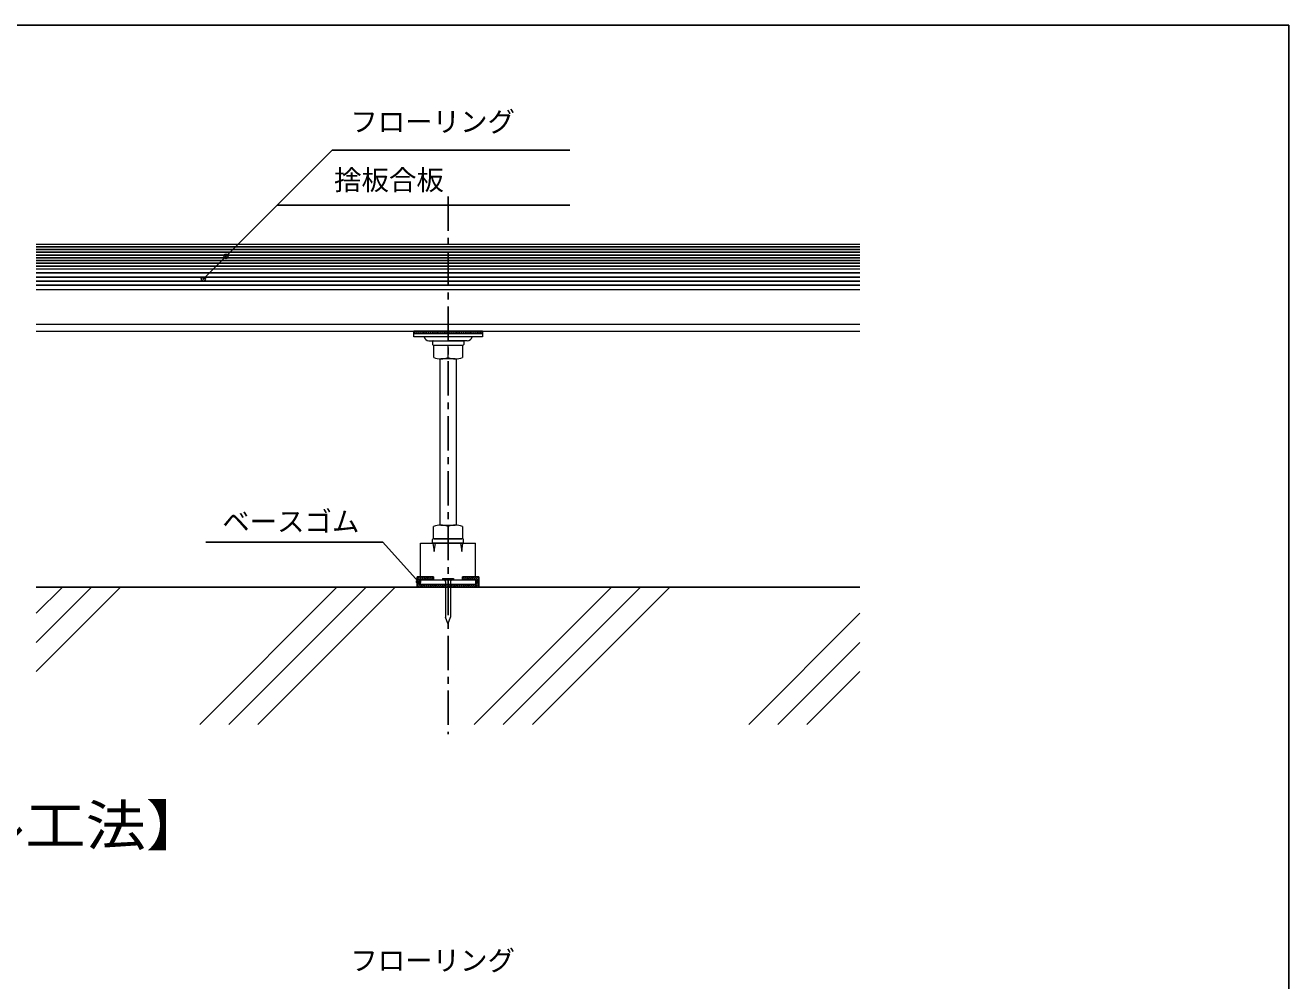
# Model space of a CAD drawing. Units: millimetres, scale not verified. Extents: x -1033 to 1029, y -737 to 700.
# Drawn here: x 109 to 1029, y 4 to 700 of the extents above; entities that cross this region are included whole.
import ezdxf
from ezdxf.enums import TextEntityAlignment as Align

# ---------------------------------------------------------------- set-up
doc = ezdxf.new("R2010")
doc.units = ezdxf.units.MM
doc.header["$LTSCALE"] = 5
doc.header["$PDMODE"] = 32
doc.header["$PDSIZE"] = 3
doc.linetypes.add('CHAIN1', pattern=[8, 5, -1, 1, -1])
for name, color, linetype in [('0-0_中心線', 4, 'CHAIN1'), ('0-2_太線１', 3, 'Continuous'), ('0-4_細線', 4, 'Continuous'), ('0-6_文字', 7, 'Continuous'), ('F-1_中線', 7, 'Continuous')]:
    doc.layers.add(name, color=color, linetype=linetype)
doc.layers.add('0-1_中線', color=7, linetype='Continuous', lineweight=18)
doc.styles.add('ＭＳ ゴシック', font='')
doc.styles.get('ＭＳ ゴシック').set_extended_font_data('MS Gothic')

msp = doc.modelspace()

# ---------------------------------------------------------------- linework, layer by layer
at = {"layer": '0-0_中心線'}
msp.add_line((416.828, 575.119), (416.828, 183.268), dxfattribs=at)
at = {"layer": '0-0_中心線', "color": 7, "linetype": 'Continuous'}
msp.add_line((116.828, 290.519), (716.828, 290.519), dxfattribs=at)
at = {"layer": '0-1_中線'}
for p, q in [((116.828, 540.519), (716.828, 540.519)), ((116.828, 522.519), (716.828, 522.519)), ((116.828, 507.519), (716.828, 507.519)), ((116.828, 482.119), (716.828, 482.119)), ((116.828, 477.119), (716.828, 477.119)), ((441.889, 475.119), (391.889, 475.119)), ((391.889, 472.819), (391.889, 475.119)), ((441.889, 472.819), (391.889, 472.819)), ((402.889, 470.119), (416.889, 470.119)), ((405.539, 469.619), (405.539, 467.419)), ((406.039, 470.119), (427.739, 470.119)), ((430.889, 470.119), (416.889, 470.119)), ((428.239, 469.619), (428.239, 467.419)), ((441.889, 475.119), (441.889, 472.819)), ((406.039, 466.919), (427.739, 466.919)), ((406.389, 457.856), (406.389, 466.919)), ((416.889, 457.856), (416.889, 466.919)), ((427.389, 466.919), (427.389, 457.856)), ((410.828, 456.919), (410.828, 335.7)), ((422.139, 456.919), (411.639, 456.919)), ((422.828, 456.919), (422.828, 335.719)), ((406.328, 325.719), (406.328, 334.781)), ((411.578, 335.719), (422.078, 335.719)), ((416.828, 334.781), (416.828, 325.719)), ((427.328, 334.781), (427.328, 325.719)), ((405.478, 323.019), (405.478, 325.219)), ((427.678, 325.719), (405.978, 325.719)), ((427.678, 322.519), (405.978, 322.519)), ((406.828, 325.719), (426.828, 325.719)), ((428.178, 323.019), (428.178, 325.219)), ((436.828, 298.019), (436.828, 322.519)), ((396.828, 295.719), (396.828, 296.019)), ((412.828, 296.719), (412.828, 295.719)), ((414.978, 294.719), (414.978, 268.719)), ((418.678, 294.719), (418.678, 268.719)), ((436.828, 295.719), (436.828, 296.019)), ((135.915, 290.519), (116.828, 271.431)), ((178.342, 290.519), (116.828, 229.005)), ((157.129, 290.519), (116.828, 250.218)), ((335.915, 290.519), (235.915, 190.519)), ((357.129, 290.519), (257.129, 190.519)), ((378.342, 290.519), (278.342, 190.519)), ((396.828, 292.519), (436.828, 292.519)), ((535.915, 290.519), (435.915, 190.519)), ((557.129, 290.519), (457.129, 190.519)), ((578.342, 290.519), (478.342, 190.519)), ((416.734, 263.972), (414.978, 268.719)), ((416.922, 263.972), (418.678, 268.719)), ((716.828, 271.431), (635.915, 190.519)), ((716.828, 250.218), (657.129, 190.519)), ((716.828, 229.005), (678.342, 190.519))]:
    msp.add_line(p, q, dxfattribs=at)
for points in [[(396.828, 298.019), (396.828, 322.519), (436.828, 322.519)], [(405.828, 322.519), (406.828, 316.519), (407.828, 322.519)], [(425.828, 322.519), (426.828, 316.519), (427.678, 322.519)], [(396.828, 292.519), (396.828, 295.719), (436.828, 295.719), (436.828, 292.519)], [(412.828, 296.719), (420.828, 296.719), (420.828, 295.719), (416.828, 295.719), (412.828, 295.719)]]:
    msp.add_lwpolyline(points, dxfattribs=at)
for centre, radius, start, end in [((402.889, 473.737), 3.619, 194.70476, 270), ((406.039, 469.619), 0.5, 90, 180), ((427.739, 469.619), 0.5, 0, 90), ((430.889, 473.737), 3.619, 270, 345.29523), ((406.039, 467.419), 0.5, 180, 270), ((427.739, 467.419), 0.5, 270, 0), ((411.639, 472.083), 15.164, 249.74384, 290.25616), ((422.139, 472.083), 15.164, 249.74384, 290.25616), ((411.578, 320.555), 15.164, 69.74384, 110.25616), ((422.078, 320.555), 15.164, 69.74384, 110.25616), ((405.978, 325.219), 0.5, 90, 180), ((405.978, 323.019), 0.5, 180, 270), ((427.678, 325.219), 0.5, 0, 90), ((427.678, 323.019), 0.5, 270, 0), ((413.978, 294.719), 1, 0, 90), ((419.678, 294.719), 1, 90, 180)]:
    msp.add_arc(centre, radius, start, end, dxfattribs=at)
at = {"layer": '0-2_太線１'}
for p, q in [((116.828, 519.519), (716.828, 519.519)), ((116.828, 516.519), (716.828, 516.519)), ((116.828, 513.519), (716.828, 513.519)), ((116.828, 510.519), (716.828, 510.519)), ((391.889, 477.119), (441.889, 477.119)), ((391.889, 477.119), (391.889, 475.119)), ((392.326, 477.119), (391.889, 476.682)), ((393.74, 477.119), (391.889, 475.268)), ((395.154, 477.119), (393.154, 475.119)), ((396.568, 477.119), (394.568, 475.119)), ((397.982, 477.119), (395.982, 475.119)), ((399.397, 477.119), (397.397, 475.119)), ((400.811, 477.119), (398.811, 475.119)), ((402.225, 477.119), (400.225, 475.119)), ((403.639, 477.119), (401.639, 475.119)), ((405.054, 477.119), (403.054, 475.119)), ((406.468, 477.119), (404.468, 475.119)), ((407.882, 477.119), (405.882, 475.119)), ((409.296, 477.119), (407.296, 475.119)), ((410.71, 477.119), (408.71, 475.119)), ((412.125, 477.119), (410.125, 475.119)), ((413.539, 477.119), (411.539, 475.119)), ((414.953, 477.119), (412.953, 475.119)), ((416.367, 477.119), (414.367, 475.119)), ((417.781, 477.119), (415.781, 475.119)), ((419.196, 477.119), (417.196, 475.119)), ((420.61, 477.119), (418.61, 475.119)), ((422.024, 477.119), (420.024, 475.119)), ((423.438, 477.119), (421.438, 475.119)), ((424.853, 477.119), (422.853, 475.119)), ((426.267, 477.119), (424.267, 475.119)), ((427.681, 477.119), (425.681, 475.119)), ((429.095, 477.119), (427.095, 475.119)), ((430.509, 477.119), (428.509, 475.119)), ((431.924, 477.119), (429.924, 475.119)), ((433.338, 477.119), (431.338, 475.119)), ((434.752, 477.119), (432.752, 475.119)), ((436.166, 477.119), (434.166, 475.119)), ((437.58, 477.119), (435.58, 475.119)), ((438.995, 477.119), (436.995, 475.119)), ((440.409, 477.119), (438.409, 475.119)), ((441.823, 477.119), (439.823, 475.119)), ((441.889, 475.771), (441.237, 475.119)), ((441.889, 477.119), (441.889, 475.119)), ((394.328, 298.019), (394.328, 290.519)), ((406.328, 298.019), (394.328, 298.019)), ((394.328, 294.565), (397.782, 298.019)), ((394.328, 297.393), (394.953, 298.019)), ((394.328, 295.979), (396.367, 298.019)), ((394.328, 293.151), (396.328, 295.151)), ((396.328, 296.019), (406.328, 296.019)), ((396.328, 292.519), (396.328, 296.019)), ((397.196, 296.019), (399.196, 298.019)), ((398.61, 296.019), (400.61, 298.019)), ((400.024, 296.019), (402.024, 298.019)), ((401.438, 296.019), (403.438, 298.019)), ((402.853, 296.019), (404.853, 298.019)), ((404.267, 296.019), (406.267, 298.019)), ((405.681, 296.019), (406.328, 296.666)), ((406.328, 296.019), (406.328, 298.019)), ((427.328, 296.019), (427.328, 298.019)), ((439.328, 298.019), (427.328, 298.019)), ((427.328, 296.452), (428.894, 298.019)), ((427.328, 297.867), (427.48, 298.019)), ((427.328, 296.019), (437.328, 296.019)), ((428.308, 296.019), (430.308, 298.019)), ((429.723, 296.019), (431.723, 298.019)), ((431.137, 296.019), (433.137, 298.019)), ((432.551, 296.019), (434.551, 298.019)), ((433.965, 296.019), (435.965, 298.019)), ((435.379, 296.019), (437.379, 298.019)), ((436.794, 296.019), (438.794, 298.019)), ((437.328, 295.139), (439.328, 297.139)), ((437.328, 296.019), (437.328, 292.519)), ((437.328, 293.724), (439.328, 295.724)), ((439.328, 290.519), (439.328, 298.019)), ((394.328, 291.737), (396.328, 293.737)), ((394.328, 290.519), (439.328, 290.519)), ((394.524, 290.519), (396.524, 292.519)), ((395.938, 290.519), (397.938, 292.519)), ((437.328, 292.519), (396.328, 292.519)), ((397.353, 290.519), (399.353, 292.519)), ((398.767, 290.519), (400.767, 292.519)), ((400.181, 290.519), (402.181, 292.519)), ((401.595, 290.519), (403.595, 292.519)), ((403.009, 290.519), (405.009, 292.519)), ((404.424, 290.519), (406.424, 292.519)), ((405.838, 290.519), (407.838, 292.519)), ((407.252, 290.519), (409.252, 292.519)), ((408.666, 290.519), (410.666, 292.519)), ((410.081, 290.519), (412.081, 292.519)), ((411.495, 290.519), (413.495, 292.519)), ((412.909, 290.519), (414.909, 292.519)), ((414.323, 290.519), (416.323, 292.519)), ((415.737, 290.519), (417.737, 292.519)), ((417.152, 290.519), (419.152, 292.519)), ((418.566, 290.519), (420.566, 292.519)), ((419.98, 290.519), (421.98, 292.519)), ((421.394, 290.519), (423.394, 292.519)), ((422.808, 290.519), (424.808, 292.519)), ((424.223, 290.519), (426.223, 292.519)), ((425.637, 290.519), (427.637, 292.519)), ((427.051, 290.519), (429.051, 292.519)), ((428.465, 290.519), (430.465, 292.519)), ((429.879, 290.519), (431.879, 292.519)), ((431.294, 290.519), (433.294, 292.519)), ((432.708, 290.519), (434.708, 292.519)), ((434.122, 290.519), (436.122, 292.519)), ((435.536, 290.519), (439.328, 294.31)), ((436.951, 290.519), (439.328, 292.896)), ((438.365, 290.519), (439.328, 291.482))]:
    msp.add_line(p, q, dxfattribs=at)
at = {"layer": '0-2_太線１', "color": 7}
msp.add_line((439.328, 295.719), (439.328, 292.519), dxfattribs=at)
at = {"layer": '0-2_太線１'}
msp.add_lwpolyline([(417.328, 290.519), (439.328, 290.519), (439.328, 297.719)], dxfattribs=at)
at = {"layer": '0-4_細線'}
for p, q in [((116.828, 538.519), (716.828, 538.519)), ((116.828, 536.519), (716.828, 536.519)), ((116.828, 534.519), (716.828, 534.519)), ((116.828, 532.519), (716.828, 532.519)), ((116.828, 530.519), (716.828, 530.519)), ((116.828, 528.519), (716.828, 528.519)), ((116.828, 526.519), (716.828, 526.519)), ((116.828, 524.519), (716.828, 524.519))]:
    msp.add_line(p, q, dxfattribs=at)
at = {"layer": '0-6_文字'}
for p, q in [((332.464, 608.927), (238.556, 515.019)), ((332.464, 608.927), (505.639, 608.927)), ((292.464, 568.927), (505.639, 568.927)), ((369.249, 323.321), (240.501, 323.321)), ((369.249, 323.321), (395.328, 294.442))]:
    msp.add_line(p, q, dxfattribs=at)
for p in [(255.056, 531.519), (238.556, 515.019), (395.328, 294.442)]:
    msp.add_point(p, dxfattribs=at)
at = {"layer": 'F-1_中線'}
for p, q in [((-1033.224, 699.989), (1029.276, 699.989)), ((1029.276, 699.989), (1029.276, -725.011))]:
    msp.add_line(p, q, dxfattribs=at)

# ---------------------------------------------------------------- texts
at = {"layer": '0-6_文字', "style": 'ＭＳ ゴシック'}
for s, p in [('フローリング', (345.629, 617.991)), ('捨板合板', (333.826, 575.513)), ('ベースゴム', (252.333, 326.668)), ('フローリング', (345.629, 6.699))]:
    msp.add_text(s, height=14.66, dxfattribs=at).set_placement(p, align=Align.BOTTOM_LEFT)
at = {"layer": '0-6_文字', "style": 'ＭＳ ゴシック', "width": 1.1}
msp.add_text('【根太シングル工法】', height=29.33, dxfattribs=at).set_placement((-199.253, 93.356), align=Align.BOTTOM_LEFT)

doc.saveas('drawing.dxf')
